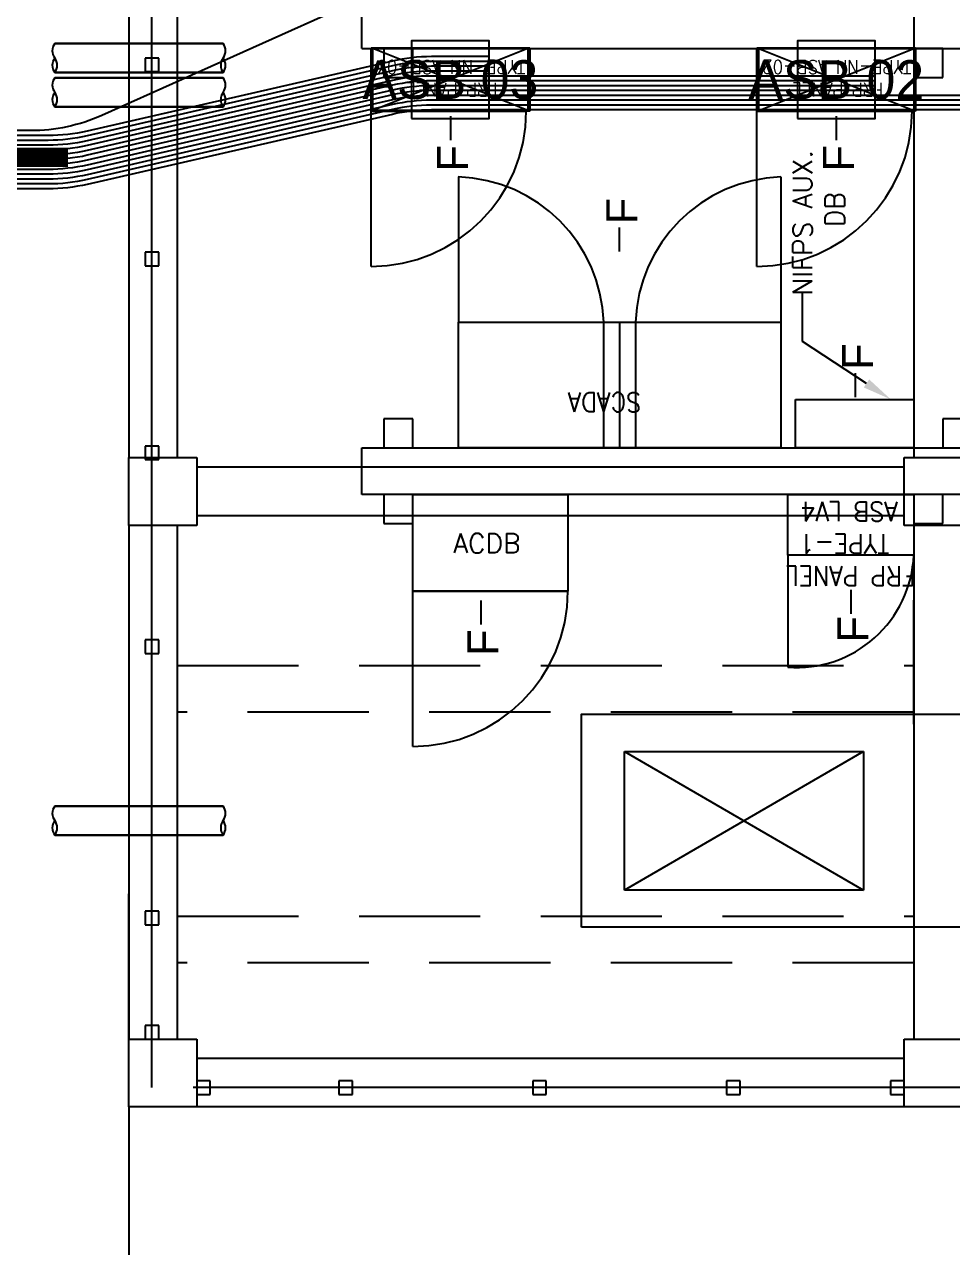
# Model space of a CAD drawing. Header units: metres. Extents: x 529385 to 529746, y 2675127 to 2675477.
# Drawn here: x 529572.19 to 529576.98, y 2675302.53 to 2675308.84 of the extents above; entities that cross this region are included whole.
import ezdxf
from ezdxf.enums import TextEntityAlignment as Align

# ---------------------------------------------------------------- set-up
doc = ezdxf.new("R2010")
doc.units = ezdxf.units.M
for name, pattern in [('DASHED', [0.75, 0.5, -0.25]), ('DASHED2', [0.375, 0.25, -0.125]), ('HIDDEN', [0.375, 0.25, -0.125]), ('PHANTOM', [63.5, 31.75, -6.35, 6.35, -6.35, 6.35, -6.35])]:
    doc.linetypes.add(name, pattern=pattern)
for name, color, linetype in [('1', 5, 'Continuous'), ('Excavation', 7, 'Continuous'), ('IDT', 7, 'Continuous'), ('LT Cable(AG) INV to LT Panel BL-10', 2, 'Continuous')]:
    doc.layers.add(name, color=color, linetype=linetype)
doc.styles.add('Arial', font='arial.ttf')
doc.styles.add('RomanS', font='romans.shx')
doc.styles.get("Standard").update_dxf_attribs({"font": 'Adani Regular.ttf'})
doc.linetypes.add('FOUNDATION LAYOUT$0$FENCELINE1', pattern='A,6.35,-2.54,[133,ltypeshp.shx,S=2.54,R=0,X=-2.54,Y=0],-2.54,25.4', length=36.83)

# ---------------------------------------------------------------- blocks, each defined once
blk = doc.blocks.new('ASB')
at = {"layer": '1', "color": 5}
blk.add_lwpolyline([(-0.2, -0.2), (0.2, -0.2), (0.2, 0.2), (-0.2, 0.2)], close=True, dxfattribs=at)
at = {"layer": '1', "color": 7}
blk.add_attdef('ID', text='', height=0.2, dxfattribs=at).set_placement((0, 0), align=Align.MIDDLE_CENTER)
blk = doc.blocks.new('IDT')
at = {"layer": 'IDT', "color": 8}
for p, q in [((29.552, 18.4101), (29.902, 18.4101)), ((29.902, 18.4101), (29.902, 18.0601)), ((29.902, 18.4101), (33.552, 18.4101)), ((33.552, 18.0601), (33.552, 18.4101)), ((33.552, 18.4101), (33.902, 18.4101)), ((33.902, 18.4101), (33.902, 18.0601)), ((29.902, 18.3453), (29.902, 18.2753)), ((29.972, 18.3453), (29.902, 18.3453)), ((29.972, 18.2753), (29.972, 18.3453)), ((30.7481, 18.3453), (30.7481, 18.2753)), ((30.8181, 18.3453), (30.7481, 18.3453)), ((30.8181, 18.2753), (30.8181, 18.3453)), ((31.7481, 18.3453), (31.7481, 18.2753)), ((31.8181, 18.3453), (31.7481, 18.3453)), ((31.8181, 18.2753), (31.8181, 18.3453)), ((32.7481, 18.3453), (32.7481, 18.2753)), ((32.8181, 18.3453), (32.7481, 18.3453)), ((32.8181, 18.2753), (32.8181, 18.3453)), ((33.482, 18.3453), (33.482, 18.2753)), ((33.552, 18.3453), (33.482, 18.3453)), ((33.552, 18.2753), (33.552, 18.3453)), ((29.902, 18.2753), (29.972, 18.2753)), ((30.7481, 18.2753), (30.8181, 18.2753)), ((31.7481, 18.2753), (31.8181, 18.2753)), ((32.7481, 18.2753), (32.8181, 18.2753)), ((33.482, 18.2753), (33.552, 18.2753)), ((29.902, 18.1601), (33.552, 18.1601)), ((29.902, 18.0601), (29.552, 18.0601)), ((29.852, 15.4101), (29.852, 18.0601)), ((33.902, 18.0601), (33.552, 18.0601)), ((33.652, 15.4101), (33.652, 18.0601)), ((33.7481, 18.0601), (33.7481, 17.9901)), ((33.8181, 18.0601), (33.7481, 18.0601)), ((33.8181, 17.9901), (33.8181, 18.0601)), ((33.902, 15.4101), (33.902, 18.0601)), ((33.7481, 17.9901), (33.8181, 17.9901)), ((33.7481, 17.4703), (33.7481, 17.4003)), ((33.8181, 17.4703), (33.7481, 17.4703)), ((33.8181, 17.4003), (33.8181, 17.4703)), ((33.7481, 17.4003), (33.8181, 17.4003)), ((30.1117, 16.5771), (30.1117, 17.2916)), ((30.1117, 17.2916), (31.3439, 17.2916)), ((31.3439, 16.5771), (30.1117, 17.2916)), ((30.1117, 16.5771), (31.3439, 17.2916)), ((31.3439, 17.2916), (31.3439, 16.5771)), ((31.3439, 16.5771), (30.1117, 16.5771)), ((29.852, 16.4349), (29.852, 15.7954)), ((33.652, 16.1329), (33.652, 16.1329)), ((33.7481, 16.0703), (33.7481, 16.0003)), ((33.8181, 16.0703), (33.7481, 16.0703)), ((33.8181, 16.0003), (33.8181, 16.0703)), ((33.7481, 16.0003), (33.8181, 16.0003)), ((29.552, 15.4101), (29.902, 15.4101)), ((29.702, 15.3997), (29.702, 15.2497)), ((29.852, 15.3997), (29.702, 15.3997)), ((29.852, 15.2497), (29.852, 15.3997)), ((29.902, 15.4101), (29.902, 15.0601)), ((32.4369, 15.3997), (32.4369, 15.2497)), ((32.5869, 15.3997), (32.4369, 15.3997)), ((32.5869, 15.2497), (32.5869, 15.3997)), ((33.552, 15.0601), (33.552, 15.4101)), ((33.552, 15.4101), (33.902, 15.4101)), ((33.902, 15.4101), (33.902, 15.0601)), ((29.902, 15.3601), (33.552, 15.3601)), ((26.802, 15.2497), (32.6992, 15.2497)), ((29.702, 15.2497), (29.852, 15.2497)), ((32.4369, 15.2497), (32.5869, 15.2497)), ((32.6992, 15.2497), (32.6992, 15.0097)), ((29.902, 15.1101), (33.552, 15.1101)), ((29.902, 15.0601), (29.552, 15.0601)), ((29.852, 12.4101), (29.852, 15.0601)), ((33.902, 15.0601), (33.552, 15.0601)), ((33.652, 12.4101), (33.652, 15.0601)), ((33.7481, 15.0703), (33.7481, 15.0003)), ((33.8181, 15.0703), (33.7481, 15.0703)), ((33.8181, 15.0003), (33.8181, 15.0703)), ((33.902, 12.4101), (33.902, 15.0601)), ((32.6992, 15.0097), (26.802, 15.0097)), ((29.702, 15.0097), (29.552, 15.0097)), ((29.702, 14.8597), (29.702, 15.0097)), ((31.2873, 14.3618), (31.2873, 15.0097)), ((31.3698, 14.3618), (31.3698, 15.0097)), ((31.4523, 14.3618), (31.4523, 15.0097)), ((32.4369, 15.0097), (32.4369, 14.8597)), ((32.5869, 15.0097), (32.4369, 15.0097)), ((32.5869, 14.8597), (32.5869, 15.0097)), ((33.7481, 15.0003), (33.8181, 15.0003)), ((29.552, 14.8597), (29.702, 14.8597)), ((32.4369, 14.8597), (32.5869, 14.8597)), ((33.7481, 14.0703), (33.7481, 14.0003)), ((33.8181, 14.0703), (33.7481, 14.0703)), ((33.8181, 14.0003), (33.8181, 14.0703)), ((33.7481, 14.0003), (33.8181, 14.0003)), ((29.843, 13.2732), (30.661, 13.2732)), ((29.843, 12.9462), (29.843, 13.2732)), ((29.852, 12.9497), (29.852, 13.2697)), ((29.852, 13.2697), (30.652, 13.2697)), ((30.652, 13.2697), (29.852, 12.9497)), ((30.652, 12.9497), (29.852, 13.2697)), ((30.652, 13.2697), (30.652, 12.9497)), ((30.661, 13.2732), (30.661, 12.9462)), ((31.8339, 13.2732), (32.6519, 13.2732)), ((31.8339, 12.9462), (31.8339, 13.2732)), ((31.8429, 12.9497), (31.8429, 13.2697)), ((31.8429, 13.2697), (32.6429, 13.2697)), ((31.8429, 12.9497), (32.6429, 13.2697)), ((31.8429, 13.2697), (32.6429, 12.9497)), ((32.6429, 13.2697), (32.6429, 12.9497)), ((32.6519, 13.2732), (32.6519, 12.9462)), ((29.702, 13.0997), (29.702, 12.9497)), ((29.852, 13.0997), (29.702, 13.0997)), ((29.852, 12.9497), (29.852, 13.0997)), ((32.4369, 13.0997), (32.4369, 12.9497)), ((32.5869, 13.0997), (32.4369, 13.0997)), ((32.5869, 12.9497), (32.5869, 13.0997)), ((33.7481, 13.0685), (33.7481, 12.9985)), ((33.8181, 13.0685), (33.7481, 13.0685)), ((33.8181, 12.9985), (33.8181, 13.0685)), ((32.6992, 12.9497), (26.802, 12.9497)), ((29.702, 12.9497), (29.852, 12.9497)), ((30.661, 12.9462), (29.843, 12.9462)), ((30.652, 12.9497), (29.852, 12.9497)), ((32.6519, 12.9462), (31.8339, 12.9462)), ((32.6429, 12.9497), (31.8429, 12.9497)), ((32.4369, 12.9497), (32.5869, 12.9497)), ((32.6993, 12.9497), (32.6993, 12.7097)), ((33.7481, 12.9985), (33.8181, 12.9985))]:
    blk.add_line(p, q, dxfattribs=at)
at = {"layer": 'IDT', "color": 8, "linetype": 'DASHED2', "ltscale": 5}
for p, q in [((32.802, 18.4101), (33.902, 18.4101)), ((33.902, 18.4101), (33.902, 17.3101))]:
    blk.add_line(p, q, dxfattribs=at)
at = {"layer": 'IDT', "color": 8, "linetype": 'PHANTOM', "ltscale": 0.25}
for p, q in [((25.6331, 18.3103), (33.7831, 18.3103)), ((33.7831, 18.3103), (33.7831, 9.1603))]:
    blk.add_line(p, q, dxfattribs=at)
at = {"layer": 'IDT', "color": 8, "linetype": 'HIDDEN', "ltscale": 2.5}
for p, q in [((29.852, 17.6665), (33.652, 17.6665)), ((33.652, 17.4265), (29.852, 17.4265)), ((29.852, 16.3729), (33.652, 16.3729)), ((33.652, 16.1329), (29.852, 16.1329))]:
    blk.add_line(p, q, dxfattribs=at)
at = {"layer": 'IDT', "color": 124}
for p, q in [((34.2845, 17.0079), (33.4155, 17.0079)), ((33.4155, 17.0079), (34.2845, 17.0079)), ((33.4155, 16.8579), (34.2845, 16.8579)), ((34.2845, 16.8579), (33.4155, 16.8579)), ((34.2845, 13.2505), (33.4155, 13.2505)), ((33.4155, 13.2505), (34.2845, 13.2505)), ((33.4155, 13.1005), (34.2845, 13.1005)), ((34.2845, 13.1005), (33.4155, 13.1005)), ((34.2845, 13.0734), (33.4155, 13.0734)), ((33.4155, 13.0734), (34.2845, 13.0734)), ((33.4155, 12.9234), (34.2845, 12.9234)), ((34.2845, 12.9234), (33.4155, 12.9234))]:
    blk.add_line(p, q, dxfattribs=at)
at = {"layer": 'IDT', "color": 8, "linetype": 'DASHED', "ltscale": 5}
for p, q in [((32.4365, 16.5497), (32.4365, 15.7497)), ((30.502, 15.5637), (30.502, 16.1417)), ((32.3927, 15.7497), (31.6365, 15.7497)), ((32.4365, 15.7497), (32.3927, 15.7497)), ((30.5375, 13.6118), (30.5375, 14.3618)), ((32.202, 13.6118), (32.202, 14.3618)), ((30.661, 14.0732), (30.661, 13.2732)), ((32.6519, 14.0732), (32.6519, 13.2732)), ((30.5375, 13.6118), (30.5375, 13.6118)), ((32.202, 13.6118), (32.202, 13.6118)), ((30.6172, 13.2732), (29.861, 13.2732)), ((30.661, 13.2732), (30.6172, 13.2732)), ((32.6081, 13.2732), (31.8519, 13.2732)), ((32.6519, 13.2732), (32.6081, 13.2732))]:
    blk.add_line(p, q, dxfattribs=at)
at = {"layer": 'IDT', "color": 7}
for p, q in [((32.0863, 15.8484), (32.0863, 15.9209)), ((30.177, 15.7932), (30.177, 15.8657)), ((32.0863, 15.7973), (32.0863, 15.8484)), ((30.177, 15.7421), (30.177, 15.7932)), ((31.6365, 15.7486), (32.4369, 15.7497)), ((31.6365, 15.2497), (31.6365, 15.7486)), ((32.4369, 15.7497), (32.4369, 15.2497)), ((29.852, 15.5637), (30.502, 15.5637)), ((29.852, 15.2497), (29.852, 15.5637)), ((30.502, 15.5637), (30.502, 15.2497)), ((30.502, 15.2497), (29.852, 15.2497)), ((32.4369, 15.2497), (31.6365, 15.2497)), ((29.852, 15.0097), (30.462, 15.0097)), ((29.852, 14.7597), (29.852, 15.0097)), ((30.462, 15.0097), (30.462, 14.7597)), ((30.5375, 15.0097), (32.202, 15.0097)), ((30.5375, 14.3618), (30.5375, 15.0097)), ((32.202, 15.0097), (32.202, 14.3618)), ((30.462, 14.7597), (29.852, 14.7597)), ((30.1529, 14.748), (30.1529, 14.6969)), ((30.1529, 14.6969), (30.1529, 14.6243)), ((32.202, 14.3618), (30.5375, 14.3618)), ((31.3698, 13.9969), (31.3698, 13.9457)), ((31.3698, 13.9457), (31.3698, 13.8732)), ((30.252, 13.3493), (30.252, 13.4218)), ((32.2429, 13.3493), (32.2429, 13.4218)), ((30.252, 13.2982), (30.252, 13.3493)), ((32.2429, 13.2982), (32.2429, 13.3493)), ((29.843, 13.2732), (30.661, 13.2732)), ((29.843, 12.9462), (29.843, 13.2732)), ((30.661, 13.2732), (30.661, 12.9462)), ((31.8339, 13.2732), (32.6519, 13.2732)), ((31.8339, 12.9462), (31.8339, 13.2732)), ((32.6519, 13.2732), (32.6519, 12.9462)), ((30.661, 12.9462), (29.843, 12.9462)), ((32.6519, 12.9462), (31.8339, 12.9462))]:
    blk.add_line(p, q, dxfattribs=at)
at = {"layer": 'IDT', "color": 8, "linetype": 'ByBlock', "lineweight": -2, "ltscale": 0.1}
for p, q in [((30.096, 14.6774), (30.426, 14.4611)), ((30.426, 14.4611), (30.426, 14.2072))]:
    blk.add_line(p, q, dxfattribs=at)
at = {"layer": 'IDT', "color": 7, "linetype": 'FOUNDATION LAYOUT$0$FENCELINE1', "ltscale": 0.01}
blk.add_lwpolyline([(33.902, 18.4101), (33.9018, 22.4854), (21.4107, 22.4854)], dxfattribs=at)
at = {"layer": 'IDT', "color": 8}
blk.add_lwpolyline([(31.567, 17.4829), (31.567, 16.3829), (28.767, 16.3829), (28.767, 17.4829)], close=True, dxfattribs=at)
at = {"layer": 'IDT', "color": 124}
for centre, start, end in [((33.4653, 16.9704), 143.02764, 216.97236), ((33.3657, 16.9704), 323.02764, 36.97236), ((34.3344, 16.9704), 143.02764, 216.97236), ((34.2347, 16.9704), 323.02764, 36.97236), ((33.4653, 16.8954), 143.02764, 216.97236), ((34.2347, 16.8954), 323.02764, 36.97236), ((33.4653, 13.213), 143.02764, 216.97236), ((33.3657, 13.213), 323.02764, 36.97236), ((34.3344, 13.213), 143.02764, 216.97236), ((34.2347, 13.213), 323.02764, 36.97236), ((33.4653, 13.138), 143.02764, 216.97236), ((34.2347, 13.138), 323.02764, 36.97236), ((33.4653, 13.0359), 143.02764, 216.97236), ((33.3657, 13.0359), 323.02764, 36.97236), ((34.3344, 13.0359), 143.02764, 216.97236), ((34.2347, 13.0359), 323.02764, 36.97236), ((33.4653, 12.9609), 143.02764, 216.97236), ((34.2347, 12.9609), 323.02764, 36.97236)]:
    blk.add_arc(centre, 0.0624, start, end, dxfattribs=at)
at = {"layer": 'IDT', "color": 8, "linetype": 'DASHED', "ltscale": 5}
for centre, radius, start, end in [((32.4365, 15.7497), 0.8, 90, 180), ((30.4575, 15.5373), 0.606, 85.7856, 177.50336), ((30.512, 14.3876), 0.7761, 271.87815, 358.10123), ((29.6994, 14.7411), 1.4413, 344.74337, 344.78968), ((32.2275, 14.3876), 0.7761, 181.89877, 268.12185), ((30.661, 13.2732), 0.8, 90, 180), ((32.6519, 13.2732), 0.8, 90, 180)]:
    blk.add_arc(centre, radius, start, end, dxfattribs=at)
at = {"layer": 'IDT', "color": 8, "ltscale": 0.1}
blk.add_solid([(30.0823, 14.6565), (29.9705, 14.7597), (30.1097, 14.6983)], dxfattribs=at)
at = {"layer": 'IDT', "color": 7, "style": 'Arial'}
for p in [(31.9951, 16.0827), (30.0858, 16.0139), (30.0617, 14.6072), (31.2786, 13.856), (30.1608, 13.5836), (32.1517, 13.5836)]:
    blk.add_text('F', height=0.16, rotation=270, dxfattribs=at).set_placement(p)
at = {"layer": 'IDT', "color": 7, "style": 'RomanS', "width": 0.9}
for s, height, p in [('FRP PANEL', 0.1, (29.8434, 15.6209)), ('TYPE-1', 0.1, (29.9782, 15.4542)), ('ASB LV4', 0.1, (29.9342, 15.2876)), ('SCADA', 0.1, (31.2586, 14.724)), ('FRP PANEL', 0.07, (30.0088, 13.1269)), ('FRP PANEL', 0.07, (31.9997, 13.1269)), ('TYPE-NN ASB-02', 0.07, (29.8647, 13.0102)), ('TYPE-NN ASB-03', 0.07, (31.8556, 13.0102))]:
    blk.add_text(s, height=height, dxfattribs=at).set_placement(p)
at = {"layer": 'IDT', "color": 7, "ltscale": 0.1, "style": 'RomanS'}
blk.add_text('ACDB', height=0.1, rotation=180, dxfattribs=at).set_placement((32.2286, 15.5521))
at = {"layer": 'IDT', "color": 8, "style": 'RomanS'}
for s, p in [('NIFPS AUX.', (30.376, 14.2243)), (' DB', (30.2093, 13.9386))]:
    blk.add_text(s, height=0.1, rotation=270, dxfattribs=at).set_placement(p)

msp = doc.modelspace()

# ---------------------------------------------------------------- linework, layer by layer
at = {"layer": 'Excavation', "color": 3, "const_width": 0.1}
msp.add_lwpolyline([(529572.4147, 2675308.1523), (529567.6353, 2675308.1523), (529567.6353, 2675290.6876)], dxfattribs=at)
at = {"layer": 'LT Cable(AG) INV to LT Panel BL-10', "color": 5}
for points in [[(529578.7363, 2675308.4217), (529574.2903, 2675308.4217, 0.056429), (529574.089, 2675308.3989), (529572.514, 2675308.0376, -0.056429), (529572.3128, 2675308.0148), (529568.6728, 2675308.0148, 0.414214), (529567.7728, 2675307.1148), (529567.7728, 2675290.7303, 0.020586), (529567.7758, 2675290.6563), (529567.8797, 2675289.3972, -0.020586), (529567.8828, 2675289.3232), (529567.8828, 2675289.0747), (529617.1168, 2675289.0747, 0.414214), (529618.0168, 2675289.9747), (529618.0168, 2675310.6747, -0.414214), (529618.9168, 2675311.5747), (529710.861, 2675311.5747, 0.414214), (529711.761, 2675312.4747), (529711.761, 2675312.6898)], [(529578.7363, 2675308.3967), (529574.2903, 2675308.3967, 0.056429), (529574.089, 2675308.3739), (529572.514, 2675308.0126, -0.056429), (529572.3128, 2675307.9898), (529568.6978, 2675307.9898, 0.414214), (529567.7978, 2675307.0898), (529567.7978, 2675290.7314, 0.020586), (529567.8008, 2675290.6573), (529567.9047, 2675289.3982, -0.020586), (529567.9078, 2675289.3242), (529567.9078, 2675289.0997), (529617.0918, 2675289.0997, 0.414214), (529617.9918, 2675289.9997), (529617.9918, 2675310.6997, -0.414214), (529618.8918, 2675311.5997), (529646.077, 2675311.5997, 0.414214), (529646.977, 2675312.4997), (529646.977, 2675312.6898)], [(529574.5884, 2675308.6717), (529574.2903, 2675308.6717, 0.056429), (529574.089, 2675308.6489), (529572.514, 2675308.2876, -0.056429), (529572.3128, 2675308.2648), (529568.4228, 2675308.2648, 0.414214), (529567.5228, 2675307.3648), (529567.5228, 2675290.72, 0.020586), (529567.5258, 2675290.646), (529567.6297, 2675289.3869, -0.020586), (529567.6328, 2675289.3129), (529567.6328, 2675169.7247, 0.414214), (529568.5328, 2675168.8247), (529576.393, 2675168.8247, 0.414214), (529577.293, 2675169.7247), (529577.293, 2675170.1898)], [(529574.5884, 2675308.6467), (529574.2903, 2675308.6467, 0.056429), (529574.089, 2675308.6239), (529572.514, 2675308.2626, -0.056429), (529572.3128, 2675308.2398), (529568.4478, 2675308.2398, 0.414214), (529567.5478, 2675307.3398), (529567.5478, 2675290.7211, 0.020586), (529567.5508, 2675290.647), (529567.6547, 2675289.3879, -0.020586), (529567.6578, 2675289.3139), (529567.6578, 2675177.2497, 0.414214), (529568.5578, 2675176.3497), (529673.569, 2675176.3497, 0.414214), (529674.469, 2675177.2497), (529674.469, 2675177.6898)], [(529574.5884, 2675308.6217), (529574.2903, 2675308.6217, 0.056429), (529574.089, 2675308.5989), (529572.514, 2675308.2376, -0.056429), (529572.3128, 2675308.2148), (529568.4728, 2675308.2148, 0.414214), (529567.5728, 2675307.3148), (529567.5728, 2675290.7221, 0.020586), (529567.5758, 2675290.6481), (529567.6797, 2675289.3889, -0.020586), (529567.6828, 2675289.3149), (529567.6828, 2675199.7747, 0.414214), (529568.5828, 2675198.8747), (529673.569, 2675198.8747, 0.414214), (529674.469, 2675199.7747), (529674.469, 2675200.1898)], [(529574.5884, 2675308.5967), (529574.2903, 2675308.5967, 0.056429), (529574.089, 2675308.5739), (529572.514, 2675308.2126, -0.056429), (529572.3128, 2675308.1898), (529568.4978, 2675308.1898, 0.414214), (529567.5978, 2675307.2898), (529567.5978, 2675290.7231, 0.020586), (529567.6008, 2675290.6491), (529567.7047, 2675289.39, -0.020586), (529567.7078, 2675289.316), (529567.7078, 2675199.7997, 0.414214), (529568.6078, 2675198.8997), (529576.393, 2675198.8997, 0.414214), (529577.293, 2675199.7997), (529577.293, 2675200.1898)], [(529576.5793, 2675308.5717), (529574.2903, 2675308.5717, 0.056429), (529574.089, 2675308.5489), (529572.514, 2675308.1876, -0.056429), (529572.3128, 2675308.1648), (529568.5228, 2675308.1648, 0.414214), (529567.6228, 2675307.2648), (529567.6228, 2675290.7241, 0.020586), (529567.6258, 2675290.6501), (529567.7297, 2675289.391, -0.020586), (529567.7328, 2675289.317), (529567.7328, 2675237.3247, 0.414214), (529568.6328, 2675236.4247), (529710.861, 2675236.4247, 0.414214), (529711.761, 2675237.3247), (529711.761, 2675237.6898)], [(529576.5793, 2675308.5467), (529574.2903, 2675308.5467, 0.056429), (529574.089, 2675308.5239), (529572.514, 2675308.1626, -0.056429), (529572.3128, 2675308.1398), (529568.5478, 2675308.1398, 0.414214), (529567.6478, 2675307.2398), (529567.6478, 2675290.7252, 0.020586), (529567.6508, 2675290.6512), (529567.7547, 2675289.392, -0.020586), (529567.7578, 2675289.318), (529567.7578, 2675237.3497, 0.414214), (529568.6578, 2675236.4497), (529646.077, 2675236.4497, 0.414214), (529646.977, 2675237.3497), (529646.977, 2675237.6898)], [(529576.5793, 2675308.5217), (529574.2903, 2675308.5217, 0.056429), (529574.089, 2675308.4989), (529572.514, 2675308.1376, -0.056429), (529572.3128, 2675308.1148), (529568.5728, 2675308.1148, 0.414214), (529567.6728, 2675307.2148), (529567.6728, 2675290.7262, 0.020586), (529567.6758, 2675290.6522), (529567.7797, 2675289.3931, -0.020586), (529567.7828, 2675289.319), (529567.7828, 2675237.3747, 0.414214), (529568.6828, 2675236.4747), (529581.293, 2675236.4747, 0.414214), (529582.193, 2675237.3747), (529582.193, 2675237.6898)], [(529576.5793, 2675308.4967), (529574.2903, 2675308.4967, 0.056429), (529574.089, 2675308.4739), (529572.514, 2675308.1126, -0.056429), (529572.3128, 2675308.0898), (529568.5978, 2675308.0898, 0.414214), (529567.6978, 2675307.1898), (529567.6978, 2675290.7272, 0.020586), (529567.7008, 2675290.6532), (529567.8047, 2675289.3941, -0.020586), (529567.8078, 2675289.3201), (529567.8078, 2675274.8997, 0.414214), (529568.7078, 2675273.9997), (529710.861, 2675273.9997, 0.414214), (529711.761, 2675274.8997), (529711.761, 2675275.1898)], [(529578.7363, 2675308.4717), (529574.2903, 2675308.4717, 0.056429), (529574.089, 2675308.4489), (529572.514, 2675308.0876, -0.056429), (529572.3128, 2675308.0648), (529568.6228, 2675308.0648, 0.414214), (529567.7228, 2675307.1648), (529567.7228, 2675290.7283, 0.020586), (529567.7258, 2675290.6543), (529567.8297, 2675289.3951, -0.020586), (529567.8328, 2675289.3211), (529567.8328, 2675274.9247, 0.414214), (529568.7328, 2675274.0247), (529646.077, 2675274.0247, 0.414214), (529646.977, 2675274.9247), (529646.977, 2675275.1898)], [(529578.7363, 2675308.4467), (529574.2903, 2675308.4467, 0.056429), (529574.089, 2675308.4239), (529572.514, 2675308.0626, -0.056429), (529572.3128, 2675308.0398), (529568.6478, 2675308.0398, 0.414214), (529567.7478, 2675307.1398), (529567.7478, 2675290.7293, 0.020586), (529567.7508, 2675290.6553), (529567.8547, 2675289.3961, -0.020586), (529567.8578, 2675289.3221), (529567.8578, 2675274.9497, 0.414214), (529568.7578, 2675274.0497), (529581.343, 2675274.0497, 0.414214), (529582.243, 2675274.9497), (529582.243, 2675275.1898)]]:
    msp.add_lwpolyline(points, format="xyb", dxfattribs=at)
at = {"layer": 'LT Cable(AG) INV to LT Panel BL-10'}
msp.add_lwpolyline([(529575.6053, 2675309.0043), (529574.2013, 2675309.0043, 0.105727), (529573.8332, 2675308.9256), (529572.5903, 2675308.3686, -0.105727), (529572.2223, 2675308.2898), (529568.3978, 2675308.2898, 0.414214), (529567.4978, 2675307.3898), (529567.4978, 2675290.719, 0.020586), (529567.5008, 2675290.645), (529567.6047, 2675289.3858, -0.020586), (529567.6078, 2675289.3118), (529567.6078, 2675147.1997, 0.414214), (529568.5078, 2675146.2997), (529673.569, 2675146.2997, 0.414214), (529674.469, 2675147.1997), (529674.469, 2675147.6898)], format="xyb", dxfattribs=at)

# ---------------------------------------------------------------- block references
at = {"layer": '1'}
for p, values in [((529574.3884, 2675308.5533), {'ID': 'ASB 03'}), ((529576.3793, 2675308.5533), {'ID': 'ASB 02'})]:
    msp.add_blockref('ASB', p, dxfattribs=at).add_auto_attribs(values)
at = {"layer": 'IDT', "color": 8, "rotation": 180}
msp.add_blockref('IDT', (529606.6313, 2675321.663), dxfattribs=at)

doc.saveas('drawing.dxf')
